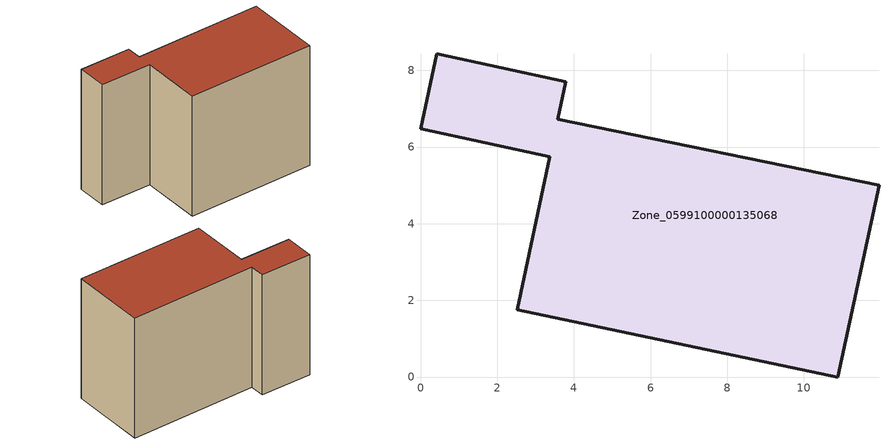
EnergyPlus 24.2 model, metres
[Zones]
Zone_0599100000135068
 floor ground (C_G): 0,6.47 0.42,8.43 3.79,7.71 3.58,6.73 11.96,5.01 10.89,0 2.52,1.76 3.37,5.75 z0
 wall outside (C_F): 3.58,6.73 3.79,7.71 0.42,8.43 0,6.47 3.37,5.75 2.52,1.76 10.89,0 11.96,5.01 3.58,6.73 z0:8.37
 roof outside (C_R): 10.89,0 11.96,5.01 3.58,6.73 3.79,7.71 0.42,8.43 0,6.47 3.37,5.75 2.52,1.76 z8.37
[BUILDING]
Pand.0599100000135068: North Axis=0; Terrain=City; Loads Convergence Tolerance Value=0.04; Temperature Convergence Tolerance Value=0.4; Solar Distribution=FullExterior; Maximum Number of Warmup Days=25; Minimum Number of Warmup Days=1
[Site:Location]
Rotterdam.The.Hague.AP_ZH_NLD Design_Conditions: Latitude=51.96; Longitude=4.45; Time Zone=1; Elevation=-4.5
[SITE:GROUNDTEMPERATURE:BUILDINGSURFACE]
18, 18, 18, 18, 18, 18, 18, 18, 18, 18, 18, 18
[MATERIAL] Thermal Absorptance=0.9; Solar Absorptance=0.7; Visible Absorptance=0.7
Name | Roughness | Thickness | Conductivity | Density | Specific Heat
G.TI.1975-1991 | MediumSmooth | 0.15 | 0.288461 | 540 | 1210
F.TI.1975-1991 | Rough | 0.3 | 0.230769 | 1920 | 840
R.TI.1975-1991 | MediumRough | 0.2 | 0.153846 | 1500 | 1000
[CONSTRUCTION]
C_G: G.TI.1975-1991
C_F: F.TI.1975-1991
C_R: R.TI.1975-1991
[ZONE]
Zone_0599100000135068: Type=1; Multiplier=1; Ceiling Height=Autocalculate; Volume=Autocalculate; Floor Area=autocalculate; Part of Total Floor Area=Yes
[ZONEINFILTRATION:DESIGNFLOWRATE]
Infil_Zone_0599100000135068: Zone or ZoneList or Space or SpaceList=Zone_0599100000135068; Schedule=AlwaysOn; Design Flow Rate Calculation Method=Flow/Area; Flow Rate per Floor Area=0.003; Constant Term Coefficient=1; Temperature Term Coefficient=0; Velocity Term Coefficient=0; Velocity Squared Term Coefficient=0
[HVACTEMPLATE:ZONE:IDEALLOADSAIRSYSTEM]
Zone_0599100000135068: Maximum Heating Supply Air Temperature=50; Minimum Cooling Supply Air Temperature=13; Maximum Heating Supply Air Humidity Ratio=0.0156; Minimum Cooling Supply Air Humidity Ratio=0.0077; Heating Limit=NoLimit; Cooling Limit=NoLimit; Dehumidification Control Type=ConstantSensibleHeatRatio; Cooling Sensible Heat Ratio=0.7; Dehumidification Setpoint=60; Humidification Control Type=None; Humidification Setpoint=30; Outdoor Air Method=None; Outdoor Air Flow Rate per Person=0.00944; Outdoor Air Flow Rate per Zone Floor Area=0; Outdoor Air Flow Rate per Zone=0; Demand Controlled Ventilation Type=None; Outdoor Air Economizer Type=NoEconomizer; Heat Recovery Type=None; Sensible Heat Recovery Effectiveness=0.7; Latent Heat Recovery Effectiveness=0.65
[ZONECONTROL:THERMOSTAT]
ThermostatControl_Zone_0599100000135068: Zone or ZoneList=Zone_0599100000135068; Control Type Schedule=DualSetpointControlType; Control 1=Thermostat_Zone_0599100000135068; Temperature Difference Between Cutout And Setpoint=0
[THERMOSTATSETPOINT:DUALSETPOINT]
Thermostat_Zone_0599100000135068: Heating Setpoint Temperature Schedule=HeatingSetpoint_Zone_0599100000135068; Cooling Setpoint Temperature Schedule=CoolingSetpoint_Zone_0599100000135068
[SCHEDULE:COMPACT]
HeatingSetpoint_Zone_0599100000135068: Through: 12/31, For: AllDays, Until: 24:00, 21
CoolingSetpoint_Zone_0599100000135068: Through: 12/31, For: AllDays, Until: 24:00, 24
DualSetpointControlType: Through: 12/31, For: AllDays, Until: 24:00, 4
AlwaysOn: Through: 12/31, For: AllDays, Until: 24:00, 1
